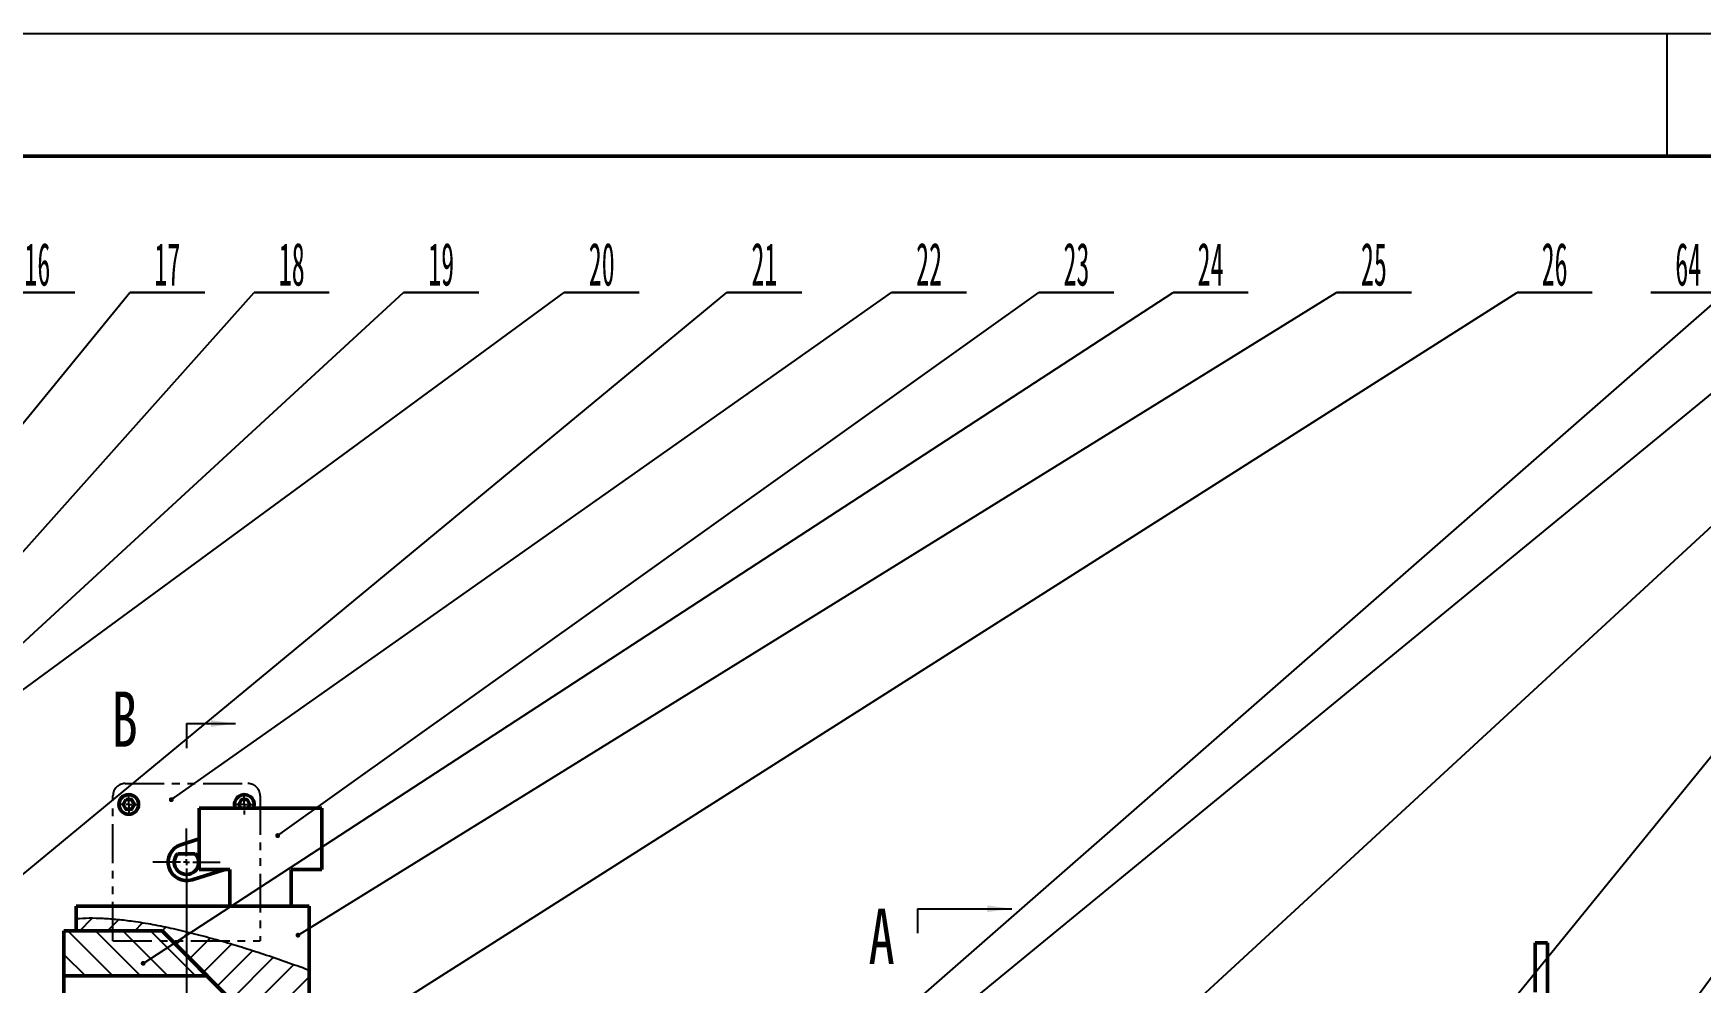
# Model space of a CAD drawing. Header units: millimetres. Extents: x 0 to 1189, y 0 to 841.
# Drawn here: x 327.9 to 599.9, y 686.2 to 841 of the extents above; entities that cross this region are included whole.
import ezdxf

# ---------------------------------------------------------------- set-up
doc = ezdxf.new("R2010")
doc.units = ezdxf.units.MM
doc.header["$PDSIZE"] = -1
doc.linetypes.add('CENTERX2', pattern=[20.32, 12.7, -2.54, 2.54, -2.54])
doc.linetypes.add('PHANTOM', pattern=[12.7, 6.35, -1.27, 1.27, -1.27, 1.27, -1.27])
for name, color, linetype in [('中心线', 1, 'CENTERX2'), ('剖面线', 6, 'Continuous'), ('双点划线', 2, 'PHANTOM'), ('尺寸线', 3, 'Continuous'), ('文字', 6, 'Continuous'), ('符号', 4, 'Continuous'), ('细实线', 7, 'Continuous')]:
    doc.layers.add(name, color=color, linetype=linetype)
doc.layers.add('粗实线', color=255, linetype='Continuous', lineweight=50)
doc.styles.add('SLDTEXTSTYLE1', font='TXT', dxfattribs={"width": 0.7})
doc.styles.add('SLDTEXTSTYLE5', font='TXT', dxfattribs={"width": 0.44421})
doc.dimstyles.new('SLDDIMSTYLE1', dxfattribs={"dimtxt": 0.18, "dimasz": 0.8, "dimexe": 0, "dimexo": 0.0625, "dimgap": 0, "dimtad": 0, "dimtih": 1, "dimtoh": 1, "dimdec": 0, "dimrnd": 1e-09, "dimzin": 0, "dimdsep": 46, "dimtxsty": 'Standard', "dimblk1": 'DOT', "dimblk2": 'DOT', "dimsah": 1, "dimcen": 0.09, "dimadec": 0, "dimazin": 0, "dimtfac": 0.8, "dimtdec": 0, "dimtofl": 0, "dimtmove": 0, "dimatfit": 3, "dimldrblk": 'DOT', "dimfxl": 0, "dimfrac": 2, "dimtolj": 1, "dimtzin": 0, "dimarcsym": 0})
doc.dimstyles.new('副本 ISO-25', dxfattribs={"dimscale": 2, "dimtxt": 2.5, "dimasz": 2.5, "dimexe": 1, "dimexo": 0, "dimtad": 1, "dimtoh": 1, "dimlfac": 5, "dimdsep": 46, "dimtxsty": 'Standard', "dimcen": 2.5, "dimclrd": 3, "dimclre": 3, "dimadec": 0, "dimazin": 0, "dimtfac": 1, "dimtmove": 0, "dimatfit": 3, "dimfxl": 0, "dimarcsym": 0})

# ---------------------------------------------------------------- blocks, each defined once
blk = doc.blocks.new('SW_NOTE_0_7')
at = {"layer": '符号', "color": 0}
for p, q in [((0, 0), (12.24, 0)), ((12.24, 0), (0, 0)), ((0, 0), (12.24, 0)), ((12.24, 0), (0, 0)), ((0, 0), (12.24, 0)), ((12.24, 0), (0, 0))]:
    blk.add_line(p, q, dxfattribs=at)
at = {"layer": '符号', "color": 0, "insert": (6.12, 8.12), "char_height": 7, "attachment_point": 2, "style": 'SLDTEXTSTYLE5'}
blk.add_mtext('20', dxfattribs=at)
blk = doc.blocks.new('_Dot')
at = {"color": 0, "linetype": 'ByBlock', "lineweight": -2}
blk.add_line((-0.5, 0), (-1, 0), dxfattribs=at)
at = {"color": 0, "linetype": 'ByBlock', "const_width": 0.5}
blk.add_lwpolyline([(-0.25, 0, 1), (0.25, 0, 1)], format="xyb", close=True, dxfattribs=at)
blk = doc.blocks.new('SW_NOTE_0_9')
at = {"layer": '符号', "color": 0}
for p, q in [((0, 0), (12.24, 0)), ((12.24, 0), (0, 0)), ((0, 0), (12.24, 0)), ((12.24, 0), (0, 0)), ((0, 0), (12.24, 0)), ((12.24, 0), (0, 0))]:
    blk.add_line(p, q, dxfattribs=at)
at = {"layer": '符号', "color": 0, "insert": (6.12, 8.12), "char_height": 7, "attachment_point": 2, "style": 'SLDTEXTSTYLE5'}
blk.add_mtext('19', dxfattribs=at)
blk = doc.blocks.new('SW_NOTE_0_10')
at = {"layer": '符号', "color": 0}
for p, q in [((0, 0), (12.24, 0)), ((12.24, 0), (0, 0)), ((0, 0), (12.24, 0)), ((12.24, 0), (0, 0)), ((0, 0), (12.24, 0)), ((12.24, 0), (0, 0))]:
    blk.add_line(p, q, dxfattribs=at)
at = {"layer": '符号', "color": 0, "insert": (6.12, 8.12), "char_height": 7, "attachment_point": 2, "style": 'SLDTEXTSTYLE5'}
blk.add_mtext('22', dxfattribs=at)
blk = doc.blocks.new('SW_NOTE_0_11')
at = {"layer": '符号', "color": 0}
for p, q in [((0, 0), (12.24, 0)), ((12.24, 0), (0, 0)), ((0, 0), (12.24, 0)), ((12.24, 0), (0, 0)), ((0, 0), (12.24, 0)), ((12.24, 0), (0, 0))]:
    blk.add_line(p, q, dxfattribs=at)
at = {"layer": '符号', "color": 0, "insert": (6.12, 8.12), "char_height": 7, "attachment_point": 2, "style": 'SLDTEXTSTYLE5'}
blk.add_mtext('23', dxfattribs=at)
blk = doc.blocks.new('SW_NOTE_0_12')
at = {"layer": '符号', "color": 0}
for p, q in [((0, 0), (12.24, 0)), ((12.24, 0), (0, 0)), ((0, 0), (12.24, 0)), ((12.24, 0), (0, 0)), ((0, 0), (12.24, 0)), ((12.24, 0), (0, 0))]:
    blk.add_line(p, q, dxfattribs=at)
at = {"layer": '符号', "color": 0, "insert": (6.12, 8.12), "char_height": 7, "attachment_point": 2, "style": 'SLDTEXTSTYLE5'}
blk.add_mtext('25', dxfattribs=at)
blk = doc.blocks.new('SW_NOTE_0_13')
at = {"layer": '符号', "color": 0}
for p, q in [((0, 0), (12.24, 0)), ((12.24, 0), (0, 0)), ((0, 0), (12.24, 0)), ((12.24, 0), (0, 0)), ((0, 0), (12.24, 0)), ((12.24, 0), (0, 0))]:
    blk.add_line(p, q, dxfattribs=at)
at = {"layer": '符号', "color": 0, "insert": (6.12, 8.12), "char_height": 7, "attachment_point": 2, "style": 'SLDTEXTSTYLE5'}
blk.add_mtext('24', dxfattribs=at)
blk = doc.blocks.new('SW_NOTE_0_14')
at = {"layer": '符号', "color": 0}
for p, q in [((0, 0), (12.24, 0)), ((12.24, 0), (0, 0)), ((0, 0), (12.24, 0)), ((12.24, 0), (0, 0)), ((0, 0), (12.24, 0)), ((12.24, 0), (0, 0))]:
    blk.add_line(p, q, dxfattribs=at)
at = {"layer": '符号', "color": 0, "insert": (6.12, 8.12), "char_height": 7, "attachment_point": 2, "style": 'SLDTEXTSTYLE5'}
blk.add_mtext('26', dxfattribs=at)
blk = doc.blocks.new('SW_NOTE_0_20')
at = {"layer": '符号', "color": 0}
for p, q in [((0, 0), (12.24, 0)), ((12.24, 0), (0, 0)), ((0, 0), (12.24, 0)), ((12.24, 0), (0, 0)), ((0, 0), (12.24, 0)), ((12.24, 0), (0, 0))]:
    blk.add_line(p, q, dxfattribs=at)
at = {"layer": '符号', "color": 0, "insert": (6.12, 8.12), "char_height": 7, "attachment_point": 2, "style": 'SLDTEXTSTYLE5'}
blk.add_mtext('18', dxfattribs=at)
blk = doc.blocks.new('SW_NOTE_0_30')
at = {"layer": '符号', "color": 0}
for p, q in [((0, 0), (12.24, 0)), ((12.24, 0), (0, 0)), ((0, 0), (12.24, 0)), ((12.24, 0), (0, 0)), ((0, 0), (12.24, 0)), ((12.24, 0), (0, 0))]:
    blk.add_line(p, q, dxfattribs=at)
at = {"layer": '符号', "color": 0, "insert": (6.12, 8.12), "char_height": 7, "attachment_point": 2, "style": 'SLDTEXTSTYLE5'}
blk.add_mtext('21', dxfattribs=at)
blk = doc.blocks.new('SW_NOTE_0_31')
at = {"layer": '符号', "color": 0}
for p, q in [((0, 0), (12.24, 0)), ((12.24, 0), (0, 0)), ((0, 0), (12.24, 0)), ((12.24, 0), (0, 0)), ((0, 0), (12.24, 0)), ((12.24, 0), (0, 0))]:
    blk.add_line(p, q, dxfattribs=at)
at = {"layer": '符号', "color": 0, "insert": (6.12, 8.12), "char_height": 7, "attachment_point": 2, "style": 'SLDTEXTSTYLE5'}
blk.add_mtext('16', dxfattribs=at)
blk = doc.blocks.new('SW_NOTE_0_33')
at = {"layer": '符号', "color": 0}
for p, q in [((0, 0), (12.24, 0)), ((12.24, 0), (0, 0)), ((0, 0), (12.24, 0)), ((12.24, 0), (0, 0)), ((0, 0), (12.24, 0)), ((12.24, 0), (0, 0))]:
    blk.add_line(p, q, dxfattribs=at)
at = {"layer": '符号', "color": 0, "insert": (6.12, 8.12), "char_height": 7, "attachment_point": 2, "style": 'SLDTEXTSTYLE5'}
blk.add_mtext('17', dxfattribs=at)
blk = doc.blocks.new('SW_NOTE_0_35')
at = {"layer": '符号', "color": 0}
for p, q in [((-12.24, 0), (0, 0)), ((0, 0), (-12.24, 0)), ((-12.24, 0), (0, 0)), ((0, 0), (-12.24, 0)), ((-12.24, 0), (0, 0)), ((0, 0), (-12.24, 0))]:
    blk.add_line(p, q, dxfattribs=at)
at = {"layer": '符号', "color": 0, "insert": (-6.13, 8.12), "char_height": 7, "attachment_point": 2, "style": 'SLDTEXTSTYLE5'}
blk.add_mtext('64', dxfattribs=at)
blk = doc.blocks.new('SW_CENTERMARKSYMBOL_4')
at = {"layer": '中心线', "color": 0}
for p, q in [((-1, 0), (-1.62, 0)), ((0, 0), (-0.5, 0)), ((0, 1), (0, 1.62)), ((0, 0), (0, 0.5)), ((0, 0), (0, -0.5)), ((0, 0), (0.5, 0)), ((1, 0), (1.62, 0)), ((0, -1), (0, -1.62))]:
    blk.add_line(p, q, dxfattribs=at)
blk = doc.blocks.new('SW_CENTERMARKSYMBOL_5')
at = {"layer": '中心线', "color": 0}
for p, q in [((0, 1), (0, 5.5)), ((-1, 0), (-5.5, 0)), ((0, 0), (-0.5, 0)), ((0, 0), (0, 0.5)), ((0, 0), (0, -0.5)), ((0, 0), (0.5, 0)), ((1, 0), (5.5, 0)), ((0, -1), (0, -5.5))]:
    blk.add_line(p, q, dxfattribs=at)
blk = doc.blocks.new('*D170')
at = {"layer": 'Defpoints', "color": 0}
for p in [(352.9, 700.37), (282.09, 631.4), (282.09, 536.98)]:
    blk.add_point(p, dxfattribs=at)
at = {"layer": '尺寸线', "color": 3, "lineweight": -2}
for p, q in [((352.9, 700.37), (352.9, 534.98)), ((282.09, 631.4), (282.09, 534.98)), ((347.9, 536.98), (287.09, 536.98))]:
    blk.add_line(p, q, dxfattribs=at)
at = {"layer": '尺寸线', "color": 3}
for points in [[(287.09, 537.82), (287.09, 536.15), (282.09, 536.98)], [(347.9, 537.82), (347.9, 536.15), (352.9, 536.98)]]:
    blk.add_solid(points, dxfattribs=at)
at = {"layer": '尺寸线', "color": 0, "insert": (317.5, 540.73), "char_height": 5, "attachment_point": 5}
blk.add_mtext('354', dxfattribs=at)

msp = doc.modelspace()

# ---------------------------------------------------------------- hatches: boundary and pattern name
at = {"layer": '剖面线'}
h = msp.add_hatch(dxfattribs=at)
h.set_pattern_fill('ANSI31', color=256, angle=3e-322, style=0)
edge = h.paths.add_edge_path(flags=0)
edge.add_line((334.9029, 694.7066), (348.9029, 694.7066))
edge.add_line((348.9029, 694.7066), (360.9029, 682.7066))
edge.add_line((360.9029, 682.7066), (372.9029, 682.7066))
edge.add_line((372.9029, 682.7066), (372.9029, 688.2493))
edge.add_spline(control_points=[(372.9029, 688.2493), (372.705, 688.3221), (359.0112, 693.3396), (344.2883, 697.4274), (334.9029, 696.6296)], knot_values=[0.99709331, 0.99709331, 0.99709331, 0.99709331, 1, 1.19791294, 1.19791294, 1.19791294, 1.19791294], weights=[1, 1, 1, 1, 1], degree=3, periodic=0)
edge.add_line((334.9029, 696.6296), (334.9029, 694.7066))
h = msp.add_hatch(dxfattribs=at)
h.set_pattern_fill('ANSI31', color=256, angle=90, style=0)
h.paths.add_polyline_path([(348.9029, 694.7066), (332.9029, 694.7066), (332.9029, 687.3532), (356.2563, 687.3532)], flags=0)

# ---------------------------------------------------------------- linework, layer by layer
msp.add_open_spline([(372.9029, 688.2493), (372.7048, 688.322), (371.3043, 688.8359), (368.6922, 689.7668), (365.0608, 690.9961), (361.4334, 692.1498), (357.8358, 693.2122), (354.2937, 694.1667), (350.8327, 694.997), (347.4784, 695.6871), (344.4395, 696.1899), (341.7226, 696.5219), (339.3291, 696.7009), (337.0662, 696.7613), (335.6079, 696.6725), (334.9029, 696.6296)], degree=3, knots=[0, 0, 0, 0, 0.01616972, 0.11428595, 0.21242618, 0.30986257, 0.40587887, 0.49977411, 0.59086764, 0.67850639, 0.76207561, 0.82676742, 0.88811931, 0.94591362, 1, 1, 1, 1])
at = {"layer": '双点划线'}
for p, q in [((342.9029, 718.7066), (362.9029, 718.7066)), ((340.9029, 693.0398), (340.9029, 716.7066)), ((364.9029, 716.7066), (364.9029, 693.0398)), ((340.9029, 693.0398), (364.9029, 693.0398))]:
    msp.add_line(p, q, dxfattribs=at)
for centre, start, end in [((342.9029, 716.7066), 90, 180), ((362.9029, 716.7066), 0, 90)]:
    msp.add_arc(centre, 2, start, end, dxfattribs=at)
at = {"layer": '文字'}
for p, q in [((352.9029, 728.4651), (352.9029, 724.4651)), ((472.1637, 698.2906), (472.1637, 694.2906))]:
    msp.add_line(p, q, dxfattribs=at)
at = {"layer": '文字', "linetype": 'Continuous'}
for p, q in [((352.9029, 728.4651), (360.9029, 728.4651)), ((472.1637, 698.2906), (487.5542, 698.2906))]:
    msp.add_line(p, q, dxfattribs=at)
at = {"layer": '文字'}
for points in [[(360.9029, 728.4651), (356.9029, 729.0151), (356.9029, 727.9151)], [(487.5542, 698.2906), (483.5542, 698.8406), (483.5542, 697.7406)]]:
    msp.add_solid(points, dxfattribs=at)
at = {"layer": '粗实线'}
for p, q in [((19.9495, 820.9821), (1168.9495, 820.9821)), ((354.9769, 714.7066), (374.9769, 714.7066)), ((354.9769, 714.7066), (354.9769, 704.7066)), ((374.9769, 714.7066), (374.9769, 704.7066)), ((351.4682, 707.2666), (354.3377, 707.2666)), ((354.9769, 709.6792), (351.9951, 708.7325)), ((353.8108, 703.0138), (359.1424, 704.7066)), ((354.9769, 704.7066), (359.9769, 704.7066)), ((359.9769, 698.7066), (359.9769, 704.7066)), ((369.9769, 704.7066), (374.9769, 704.7066)), ((369.9769, 698.7066), (369.9769, 704.7066)), ((334.9029, 698.7066), (334.9029, 696.6296)), ((372.9029, 698.7066), (334.9029, 698.7066)), ((334.9029, 694.7066), (334.9029, 696.6296)), ((342.9871, 696.3323), (343.0149, 696.346)), ((372.9029, 698.7066), (372.9029, 688.2493)), ((332.9029, 694.7066), (348.9029, 694.7066)), ((332.9029, 687.3532), (332.9029, 694.7066)), ((348.9029, 694.7066), (334.9029, 694.7066)), ((348.9029, 694.7066), (356.2563, 687.3532)), ((360.9029, 682.7066), (348.9029, 694.7066)), ((572.9029, 692.7066), (572.9029, 684.7066)), ((572.9029, 692.7066), (574.9029, 692.7066)), ((574.9029, 692.7066), (574.9029, 674.7066)), ((372.9029, 688.2493), (372.9029, 682.7066)), ((356.2563, 687.3532), (332.9029, 687.3532)), ((332.9029, 687.3532), (332.9029, 684.3532))]:
    msp.add_line(p, q, dxfattribs=at)
msp.add_lwpolyline([(343.0188, 716.0846), (342.5627, 715.2946), (343.0188, 714.5046), (343.931, 714.5046), (344.3872, 715.2946), (343.931, 716.0846)], close=True, dxfattribs=at)
msp.add_lwpolyline([(362.9037, 714.7066), (363.2432, 715.2946), (362.787, 716.0846), (361.8748, 716.0846), (361.4187, 715.2946), (361.7582, 714.7066)], dxfattribs=at)
msp.add_circle((343.4749, 715.2946), 1.6, dxfattribs=at)
for centre, radius, start, end in [((362.3309, 715.2946), 1.6, 338.438482, 202.522674), ((352.9029, 705.8732), 3, 107.614251, 287.614251), ((352.9029, 705.8732), 2, 135.837123, 10.842798), ((352.9029, 705.8732), 2, 135.837123, 44.162877)]:
    msp.add_arc(centre, radius, start, end, dxfattribs=at)
at = {"layer": '细实线'}
for p, q in [((-0.0505, 840.9821), (1188.9495, 840.9821)), ((594.4495, 820.9821), (594.4495, 840.9821))]:
    msp.add_line(p, q, dxfattribs=at)

# ---------------------------------------------------------------- block references
at = {"layer": '中心线'}
for name, p in [('SW_CENTERMARKSYMBOL_4', (343.4749, 715.2946)), ('SW_CENTERMARKSYMBOL_4', (362.3309, 715.2946)), ('SW_CENTERMARKSYMBOL_5', (352.9029, 705.8732))]:
    msp.add_blockref(name, p, dxfattribs=at)
at = {"layer": '符号'}
for name, p in [('SW_NOTE_0_31', (322.449, 798.7483)), ('SW_NOTE_0_33', (343.6508, 798.7483)), ('SW_NOTE_0_20', (363.9456, 798.7483)), ('SW_NOTE_0_9', (388.322, 798.7483)), ('SW_NOTE_0_7', (414.5125, 798.7483)), ('SW_NOTE_0_30', (441.0431, 798.7483)), ('SW_NOTE_0_10', (467.9138, 798.7483)), ('SW_NOTE_0_11', (491.9501, 798.7483)), ('SW_NOTE_0_13', (513.8322, 798.7483)), ('SW_NOTE_0_12', (540.4762, 798.7483)), ('SW_NOTE_0_14', (569.9546, 798.7483)), ('SW_NOTE_0_35', (604.0084, 798.7483))]:
    msp.add_blockref(name, p, dxfattribs=at)

# ---------------------------------------------------------------- texts
at = {"layer": '文字', "char_height": 9, "attachment_point": 1, "style": 'SLDTEXTSTYLE1'}
for s, insert in [('B', (340.6652, 733.6976)), ('A', (464.1484, 698.29))]:
    msp.add_mtext(s, dxfattribs=dict(at, insert=insert))

# ---------------------------------------------------------------- dimensions: what is measured, and where the dimension line sits
at = {"layer": '尺寸线'}
dim = msp.add_linear_dim(base=(282.0889, 536.9837), p1=(352.9029, 700.3732), p2=(282.0889, 631.4026), text='354', dimstyle='副本 ISO-25', dxfattribs=at)
dim.commit()
dim.dimension.update_dxf_attribs({"geometry": '*D170', "text_midpoint": (317.4959, 540.7337)})

# ---------------------------------------------------------------- leaders
at = {"layer": '符号'}
for points in [[(264.2593, 687.1276), (363.9456, 798.7483)], [(283.2015, 724.8966), (343.6508, 798.7483)], [(286.5028, 704.829), (414.5125, 798.7483)], [(290.34, 708.6545), (388.322, 798.7483)], [(305.7642, 687.0392), (441.0431, 798.7483)], [(345.8288, 689.3884), (513.8322, 798.7483)], [(350.418, 716.0687), (467.9138, 798.7483)], [(364.2223, 668.1781), (569.9546, 798.7483)], [(367.7719, 710.2122), (491.9501, 798.7483)], [(371.0867, 693.9857), (540.4762, 798.7483)], [(429.253, 646.0173), (604.0084, 798.7483)], [(480.0251, 682.5187), (621.7821, 798.7483)], [(517.05, 682.6851), (643.0201, 798.7483)], [(557.1739, 668.5788), (663.1145, 798.7483)], [(577.0758, 653.6488), (683.5356, 798.7483)]]:
    msp.add_leader(points, dimstyle='SLDDIMSTYLE1', dxfattribs=at)

doc.saveas('drawing.dxf')
